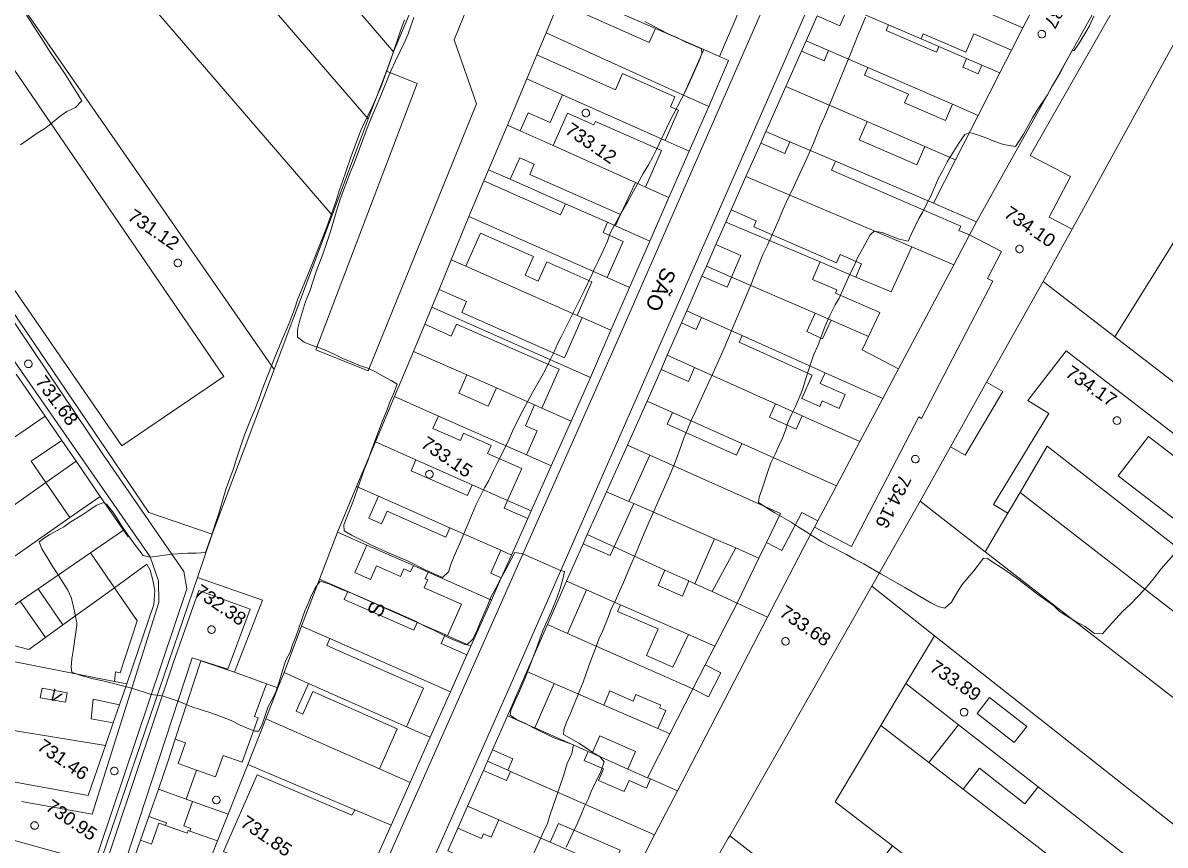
# Model space of a CAD drawing. Header units: metres. Extents: x 322294 to 7190115, y 7390841 to 10157759.
# Drawn here: x 322652.3 to 322803, y 7393138.9 to 7393247.5 of the extents above; entities that cross this region are included whole.
import ezdxf
from ezdxf.enums import TextEntityAlignment as Align

# ---------------------------------------------------------------- set-up
doc = ezdxf.new("R2010")
doc.units = ezdxf.units.M
doc.layers.get('0').update_dxf_attribs({"lineweight": 18})
for name, color, linetype, lineweight in [('100_SIST_VIARIO_MEIO_FIO', 1, 'Continuous', 18), ('160_P_SIMP_ASF_TOP', 7, 'Continuous', 18), ('206_MURO_E_MURO_ARRIMO', 7, 'Continuous', 18), ('214_PROJ_BEIRAL_EDIF', 10, 'Continuous', 18), ('604_CURVA_INTERM', 7, 'Continuous', 18), ('606_PTO_COTADO', 7, 'Continuous', 18), ('608_PTO_COTADO_INTERVIA', 1, 'Continuous', 18)]:
    doc.layers.add(name, color=color, linetype=linetype, lineweight=lineweight)
doc.styles.add('Style-Arial', font='arial.ttf', dxfattribs={"height": 1.75})

# ---------------------------------------------------------------- blocks, each defined once
blk = doc.blocks.new('SP09')
at = {"color": 0, "linetype": 'Continuous'}
blk.add_lwpolyline([(-0.03, -0.51), (-0.14, -0.49), (-0.24, -0.46), (-0.31, -0.42), (-0.35, -0.39), (-0.42, -0.31), (-0.47, -0.24), (-0.51, -0.15), (-0.52, -0.09), (-0.52, 0.03), (-0.51, 0.11), (-0.48, 0.2), (-0.44, 0.27), (-0.4, 0.33), (-0.32, 0.39), (-0.23, 0.44), (-0.15, 0.48), (-0.1, 0.48), (-0.03, 0.48), (0.08, 0.48), (0.19, 0.44), (0.27, 0.4), (0.35, 0.32), (0.41, 0.23), (0.46, 0.11), (0.48, 0.03), (0.48, -0.03), (0.47, -0.08), (0.44, -0.21), (0.38, -0.3), (0.31, -0.38), (0.23, -0.44), (0.1, -0.49), (0.02, -0.51)], close=True, dxfattribs=at)
blk = doc.blocks.new('SP10')
at = {"color": 0, "linetype": 'Continuous'}
blk.add_lwpolyline([(-0.03, -0.51), (-0.14, -0.49), (-0.24, -0.46), (-0.31, -0.42), (-0.35, -0.39), (-0.42, -0.31), (-0.47, -0.24), (-0.51, -0.15), (-0.52, -0.09), (-0.52, 0.03), (-0.51, 0.11), (-0.48, 0.2), (-0.44, 0.27), (-0.4, 0.33), (-0.32, 0.39), (-0.23, 0.44), (-0.15, 0.48), (-0.1, 0.48), (-0.03, 0.48), (0.08, 0.48), (0.19, 0.44), (0.27, 0.4), (0.35, 0.32), (0.41, 0.23), (0.46, 0.11), (0.48, 0.03), (0.48, -0.03), (0.47, -0.08), (0.44, -0.21), (0.38, -0.3), (0.31, -0.38), (0.23, -0.44), (0.1, -0.49), (0.02, -0.51)], close=True, dxfattribs=at)

msp = doc.modelspace()

# ---------------------------------------------------------------- linework, layer by layer
at = {"layer": '100_SIST_VIARIO_MEIO_FIO', "flags": 128}
for points in [[(322779.64, 7393321.72), (322767.94, 7393280.325), (322761.635, 7393262.75), (322716.382, 7393159.596), (322682.014, 7393081.958), (322677.179, 7393084.112), (322688.93, 7393110.683), (322689.302, 7393111.783), (322688.406, 7393112.692), (322659.429, 7393125.146), (322672.138, 7393163.101), (322675.473, 7393172.573), (322682.256, 7393170.1), (322679.31, 7393162.184), (322674.611, 7393163.661), (322663.19, 7393128.757), (322688.073, 7393117.743), (322690.31, 7393117.061), (322691.648, 7393117.398), (322731.104, 7393206.471), (322758.085, 7393268.128), (322762.418, 7393280.441), (322773.722, 7393320.229), (322774.963, 7393324.845)], [(322647.49, 7393094.246), (322654.068, 7393113.765), (322673.904, 7393172.776), (322673.491, 7393175.09), (322662.918, 7393190.434), (322625.202, 7393246.518)], [(322642.848, 7393214.704), (322669.048, 7393176.992), (322670.18, 7393173.827), (322670.19, 7393170.985), (322661.401, 7393143.029), (322652.086, 7393144.713)], [(322650.877, 7393139.619), (322657.178, 7393137.89), (322658.398, 7393136.514), (322658.543, 7393135.256), (322653.621, 7393120.849), (322647.216, 7393103.462)]]:
    msp.add_lwpolyline(points, dxfattribs=at)
at = {"layer": '206_MURO_E_MURO_ARRIMO'}
for p, q in [((322746.74, 7393249.026), (322744.178, 7393243.071)), ((322755.013, 7393243.773), (322755.612, 7393245.124)), ((322668.872, 7393182.854), (322628.525, 7393242.454)), ((322745.379, 7393242.543), (322742.764, 7393236.464)), ((322744.178, 7393243.071), (322745.379, 7393242.543)), ((322742.764, 7393236.464), (322740.188, 7393230.566)), ((322749.627, 7393231.636), (322750.307, 7393233.169)), ((322740.188, 7393230.566), (322737.513, 7393224.44)), ((322745.022, 7393221.198), (322745.732, 7393222.807)), ((322735.008, 7393218.706), (322732.329, 7393212.572)), ((322742.453, 7393215.375), (322743.711, 7393218.227)), ((322741.87, 7393214.054), (322742.453, 7393215.375)), ((322732.329, 7393212.572), (322729.86, 7393206.919)), ((322739.17, 7393207.896), (322739.873, 7393209.5)), ((322729.86, 7393206.919), (322727.143, 7393200.698)), ((322736.467, 7393201.732), (322737.292, 7393203.614)), ((322655.195, 7393195.568), (322651.361, 7393201.132)), ((322727.143, 7393200.698), (322724.625, 7393194.933)), ((322724.625, 7393194.933), (322721.988, 7393189.018)), ((322659.286, 7393189.63), (322657.392, 7393192.379)), ((322729.265, 7393185.592), (322732.038, 7393191.768)), ((322662.481, 7393184.993), (322659.286, 7393189.63)), ((322721.988, 7393189.018), (322719.343, 7393183.084)), ((322726.735, 7393179.954), (322729.265, 7393185.592)), ((322719.343, 7393183.084), (322718.883, 7393182.053)), ((322677.24, 7393180.014), (322668.872, 7393182.854)), ((322666.174, 7393179.632), (322665.556, 7393180.53)), ((322726.185, 7393178.729), (322726.735, 7393179.954)), ((322716.741, 7393177.248), (322715.396, 7393174.23)), ((322669.076, 7393175.248), (322668.609, 7393176.023)), ((322669.415, 7393173.908), (322669.076, 7393175.248)), ((322669.682, 7393172.566), (322669.415, 7393173.908)), ((322669.546, 7393170.691), (322669.682, 7393172.566)), ((322721.489, 7393168.051), (322724.009, 7393173.781)), ((322714.087, 7393171.294), (322711.382, 7393165.227)), ((322666.013, 7393160.36), (322669.546, 7393170.691)), ((322711.382, 7393165.227), (322710.861, 7393164.058)), ((322716.19, 7393156.001), (322718.762, 7393161.849)), ((322665.966, 7393160.225), (322666.013, 7393160.36)), ((322708.685, 7393159.177), (322706.018, 7393153.195)), ((322664.198, 7393155.086), (322665.023, 7393157.482)), ((322706.018, 7393153.195), (322703.354, 7393147.22)), ((322713.559, 7393150.017), (322714.215, 7393151.51)), ((322713.028, 7393148.812), (322713.559, 7393150.017)), ((322709.667, 7393141.168), (322710.946, 7393144.077)), ((322667.791, 7393139.599), (322668.887, 7393142.735))]:
    msp.add_line(p, q, dxfattribs=at)
at = {"layer": '206_MURO_E_MURO_ARRIMO', "flags": 128}
for points in [[(322778.096, 7393221.245), (322810.737, 7393279.71)], [(322711.564, 7393268.317), (322701.178, 7393243.673)], [(322735.729, 7393246.783), (322725.98, 7393251.066)], [(322773.124, 7393244.386), (322770.782, 7393245.396)], [(322744.178, 7393243.071), (322742.107, 7393243.981)], [(322781.193, 7393240.906), (322782.715, 7393243.887)], [(322778.817, 7393241.931), (322776.785, 7393242.807)], [(322739.45, 7393237.97), (322742.764, 7393236.464)], [(322740.188, 7393230.566), (322737.023, 7393231.975)], [(322723.857, 7393223.636), (322716.585, 7393226.851)], [(322778.096, 7393221.245), (322772.401, 7393223.689)], [(322730.472, 7393220.711), (322729.421, 7393221.176)], [(322777.172, 7393219.504), (322778.096, 7393221.245)], [(322745.773, 7393213.939), (322742.453, 7393215.375)], [(322762.168, 7393213.942), (322757.448, 7393215.94)], [(322729.353, 7393213.888), (322732.329, 7393212.572)], [(322727.143, 7393200.698), (322706.207, 7393209.955)], [(322726.074, 7393208.593), (322729.86, 7393206.919)], [(322779.429, 7393200.047), (322774.677, 7393191.547)], [(322720.747, 7393196.647), (322724.625, 7393194.933)], [(322655.306, 7393186.824), (322659.286, 7393189.63)], [(322721.988, 7393189.018), (322718.733, 7393190.458)], [(322719.343, 7393183.084), (322716.23, 7393184.46)], [(322729.265, 7393185.592), (322732.204, 7393184.316)], [(322783.833, 7393185.501), (322782.221, 7393182.755)], [(322726.735, 7393179.954), (322730.267, 7393178.339)], [(322750.535, 7393169.028), (322755.788, 7393179.192), (322756.697, 7393180.904)], [(322664.344, 7393172.934), (322668.609, 7393176.023)], [(322675.327, 7393174.264), (322658.294, 7393124.347)], [(322708.284, 7393166.597), (322711.382, 7393165.227)], [(322702.894, 7393154.577), (322706.018, 7393153.195)], [(322775.704, 7393154.839), (322786.212, 7393146.626)], [(322713.559, 7393150.017), (322716.246, 7393148.833)], [(322727.392, 7393151.062), (322732.09, 7393148.991)], [(322679.345, 7393143.035), (322681.931, 7393149.583)], [(322674.641, 7393144.716), (322679.345, 7393143.035)], [(322677.948, 7393139.498), (322679.345, 7393143.035)]]:
    msp.add_lwpolyline(points, dxfattribs=at)
at = {"layer": '214_PROJ_BEIRAL_EDIF', "flags": 128}
for points in [[(322697.163, 7393248.33), (322673.094, 7393276.242), (322667.479, 7393282.753), (322661.364, 7393277.083), (322664.063, 7393273.957), (322697.847, 7393234.817), (322700.23, 7393241.151), (322701.178, 7393243.673)], [(322790.72, 7393220.282), (322808.637, 7393252.985), (322809.886, 7393255.266), (322806.137, 7393257.387), (322813.923, 7393270.924), (322815.871, 7393274.309), (322812.266, 7393276.179), (322809.617, 7393271.654), (322809.076, 7393271.954), (322785.175, 7393229.994), (322790.474, 7393227.245), (322787.68, 7393221.86)], [(322693.066, 7393222.101), (322697.847, 7393234.817), (322664.063, 7393273.957), (322655.243, 7393266.041)], [(322655.243, 7393266.041), (322693.066, 7393222.101), (322685.408, 7393201.736), (322644.125, 7393261.291), (322652.765, 7393268.919)], [(322767.54, 7393254.072), (322768.327, 7393255.886), (322767.484, 7393256.252), (322769.071, 7393259.908), (322771.296, 7393258.939), (322770.789, 7393257.772), (322775.776, 7393255.608), (322776.28, 7393256.77), (322780.05, 7393255.129), (322779.522, 7393253.914), (322782.278, 7393252.718), (322782.804, 7393253.929), (322785.368, 7393252.813), (322786.927, 7393252.135), (322784.222, 7393246.838)], [(322784.222, 7393246.838), (322767.54, 7393254.072), (322764.537, 7393255.374), (322764.01, 7393254.16), (322761.344, 7393255.318), (322761.87, 7393256.53), (322760.867, 7393256.965), (322758.15, 7393250.843), (322761.126, 7393249.56), (322766.503, 7393247.241), (322770.782, 7393245.396), (322771.073, 7393246.067), (322776.678, 7393243.635), (322777.727, 7393246.052), (322782.715, 7393243.887)], [(322643.939, 7393254.868), (322635.497, 7393249.136), (322636.16, 7393248.133), (322629.576, 7393243.561), (322665.341, 7393191.676), (322678.8, 7393200.81), (322649.233, 7393244.053), (322650.639, 7393244.964)], [(322790.72, 7393220.282), (322808.637, 7393252.985), (322821.057, 7393245.566), (322817.659, 7393240.192), (322812.297, 7393231.613), (322809.158, 7393226.59), (322796.333, 7393206.07), (322786.871, 7393213.359), (322789.68, 7393218.384)], [(322725.98, 7393251.066), (322725.162, 7393249.218), (322734.902, 7393244.911), (322735.729, 7393246.783), (322742.107, 7393243.981), (322739.45, 7393237.97), (322721.315, 7393246.213), (322723.07, 7393250.544), (322723.689, 7393252.073)], [(322778.817, 7393241.931), (322778.323, 7393240.793), (322776.293, 7393241.674), (322776.785, 7393242.807), (322773.124, 7393244.386), (322772.796, 7393243.632), (322766.182, 7393246.503), (322766.503, 7393247.241), (322761.126, 7393249.56), (322760.075, 7393247.139), (322757.083, 7393248.438), (322755.612, 7393245.124), (322758.573, 7393243.843), (322763.763, 7393241.598), (322774.93, 7393236.767), (322778.329, 7393235.297), (322781.193, 7393240.906)], [(322718.755, 7393240.11), (322720.084, 7393243.28), (322730.468, 7393238.689), (322731.403, 7393240.804), (322738.296, 7393237.756), (322737.714, 7393236.44), (322738.788, 7393235.966), (322737.023, 7393231.975), (322723.473, 7393238.009)], [(322771.265, 7393231.182), (322763.662, 7393234.468), (322752.94, 7393239.103), (322755.013, 7393243.773), (322757.983, 7393242.484), (322758.573, 7393243.843), (322763.763, 7393241.598), (322763.329, 7393240.6), (322769.11, 7393238.091), (322768.614, 7393236.948), (322773.995, 7393234.612), (322774.93, 7393236.767), (322778.329, 7393235.297), (322775.33, 7393229.425)], [(322717.874, 7393233.268), (322718.928, 7393235.651), (322721.857, 7393234.356), (322723.473, 7393238.009), (322718.755, 7393240.11), (322716.198, 7393234.021)], [(322771.265, 7393231.182), (322770.222, 7393228.781), (322762.625, 7393232.078), (322763.662, 7393234.468), (322752.94, 7393239.103), (322750.307, 7393233.169), (322753.471, 7393231.812), (322759.471, 7393229.237), (322772.401, 7393223.689), (322775.33, 7393229.425)], [(322734.415, 7393225.833), (322733.111, 7393226.419), (322722.229, 7393231.31), (322724.12, 7393235.589), (322727.616, 7393234.043), (322727.821, 7393234.505), (322736.544, 7393230.648)], [(322716.585, 7393226.851), (322717.833, 7393229.675), (322719.743, 7393228.831), (322719.155, 7393227.502), (322731.133, 7393222.206), (322733.111, 7393226.419), (322722.229, 7393231.31), (322717.874, 7393233.268), (322716.198, 7393234.021), (322713.72, 7393228.118)], [(322777.172, 7393219.504), (322775.089, 7393215.577), (322769.562, 7393217.922), (322747.674, 7393227.209), (322749.627, 7393231.636), (322752.797, 7393230.26), (322753.471, 7393231.812), (322759.471, 7393229.237), (322758.969, 7393228.08), (322776.026, 7393220.677), (322775.779, 7393220.109)], [(322762.168, 7393213.942), (322762.933, 7393215.706), (322760.083, 7393216.943), (322759.603, 7393215.839), (322748.692, 7393220.575), (322749.038, 7393221.373), (322745.732, 7393222.807), (322747.674, 7393227.209), (322769.562, 7393217.922), (322766.814, 7393211.976)], [(322713.096, 7393226.631), (322711.13, 7393221.945), (322729.353, 7393213.888), (322731.46, 7393218.653), (322728.822, 7393219.82), (322729.421, 7393221.176), (322723.857, 7393223.636), (322723.204, 7393222.161)], [(322734.415, 7393225.833), (322737.513, 7393224.44), (322735.008, 7393218.706), (322730.472, 7393220.711), (322731.133, 7393222.206), (322733.111, 7393226.419)], [(322818.455, 7393189.025), (322823.707, 7393184.978), (322840.514, 7393172.029), (322855.168, 7393191.06), (322843.468, 7393200.095), (322836.097, 7393205.787), (322832.83, 7393208.31), (322831.088, 7393209.655), (322828.775, 7393211.442), (322826.086, 7393213.518), (322821.199, 7393217.292), (322819.034, 7393218.964), (322816.098, 7393221.231), (322809.158, 7393226.59), (322796.333, 7393206.07)], [(322757.448, 7393215.94), (322745.022, 7393221.198), (322743.711, 7393218.227), (322747.012, 7393216.794), (322745.773, 7393213.939), (322756.792, 7393209.172), (322758.897, 7393208.262), (322763.848, 7393206.12), (322765.356, 7393209.28), (322759.471, 7393211.814), (322759.66, 7393212.25), (322756.451, 7393213.643)], [(322725.405, 7393208.889), (322710.71, 7393215.386), (322712.645, 7393219.763), (322719.653, 7393216.665), (322718.556, 7393214.183), (322720.269, 7393213.425), (322721.383, 7393215.944), (322727.357, 7393213.303)], [(322777.172, 7393219.504), (322781.406, 7393217.308), (322779.566, 7393213.762), (322780.25, 7393213.407), (322770.85, 7393195.293), (322770.474, 7393195.488), (322761.589, 7393178.366), (322756.697, 7393180.904), (322757.154, 7393181.767), (322759.6, 7393186.377), (322762.699, 7393192.219), (322765.717, 7393197.909), (322767.787, 7393201.812), (322775.089, 7393215.577)], [(322710.71, 7393215.386), (322725.405, 7393208.889), (322726.074, 7393208.593), (322723.716, 7393203.26), (322710.171, 7393209.249), (322710.816, 7393210.709), (322707.177, 7393212.318), (322708.786, 7393216.237)], [(322765.717, 7393197.909), (322767.787, 7393201.812), (322762.993, 7393204.355), (322763.848, 7393206.12), (322758.897, 7393208.262), (322757.793, 7393205.801), (322755.701, 7393206.739), (322756.792, 7393209.172), (322745.773, 7393213.939), (322745.196, 7393212.611), (322741.87, 7393214.054), (322739.873, 7393209.5), (322741.821, 7393208.627), (322747.177, 7393206.225), (322758.109, 7393201.321)], [(322782.221, 7393182.755), (322780.342, 7393183.929), (322787.623, 7393195.922), (322784.857, 7393197.637), (322789.902, 7393204.186), (322815.149, 7393184.735), (322818.455, 7393189.025), (322796.333, 7393206.07), (322786.871, 7393213.359), (322779.429, 7393200.047), (322781.577, 7393198.846), (322776.618, 7393190.435), (322774.677, 7393191.547), (322770.655, 7393184.35), (322779.242, 7393177.679)], [(322758.109, 7393201.321), (322765.717, 7393197.909), (322762.699, 7393192.219), (322755.078, 7393195.637), (322751.554, 7393197.218), (322740.903, 7393201.995), (322737.292, 7393203.614), (322739.17, 7393207.896), (322741.104, 7393207.028), (322741.821, 7393208.627), (322747.177, 7393206.225), (322746.775, 7393205.329), (322756.413, 7393201.006), (322755.031, 7393197.925), (322757.405, 7393196.86), (322757.733, 7393197.593), (322759.956, 7393196.595), (322760.779, 7393198.431), (322757.477, 7393199.912)], [(322705.284, 7393207.707), (322703.817, 7393204.133), (322710.864, 7393201.017), (322714.739, 7393199.304), (322719.794, 7393197.069), (322720.747, 7393196.647), (322723.013, 7393201.772), (322709.504, 7393207.745), (322708.8, 7393206.153)], [(322707.105, 7393195.599), (322718.733, 7393190.458), (322720.133, 7393193.625), (322718.576, 7393194.314), (322719.794, 7393197.069), (322714.739, 7393199.304), (322713.674, 7393196.894), (322709.798, 7393198.608), (322710.864, 7393201.017), (322703.817, 7393204.133), (322701.301, 7393198.165)], [(322755.078, 7393195.637), (322754.309, 7393193.883), (322750.772, 7393195.433), (322751.554, 7393197.218), (322740.903, 7393201.995), (322740.091, 7393200.143), (322736.467, 7393201.732), (322734.643, 7393197.571), (322737.976, 7393196.076), (322747.128, 7393191.971), (322759.6, 7393186.377), (322762.699, 7393192.219)], [(322707.105, 7393195.599), (322706.376, 7393193.949), (322709.99, 7393192.351), (322710.427, 7393193.339), (322714.072, 7393191.728), (322713.594, 7393190.646), (322718.087, 7393188.66), (322716.23, 7393184.46), (322711.566, 7393186.523), (322704.138, 7393189.807), (322698.778, 7393192.177), (322701.301, 7393198.165)], [(322737.976, 7393196.076), (322734.643, 7393197.571), (322732.038, 7393191.768), (322735.002, 7393190.438), (322752.236, 7393182.709), (322750.398, 7393178.918), (322752.405, 7393177.853), (322755.068, 7393182.874), (322757.154, 7393181.767), (322759.6, 7393186.377), (322747.128, 7393191.971), (322746.431, 7393190.42), (322737.282, 7393194.531)], [(322645.284, 7393179.759), (322646.399, 7393180.545), (322655.306, 7393186.824), (322653.382, 7393189.623), (322657.392, 7393192.379), (322655.195, 7393195.568), (322651.031, 7393192.706), (322650.305, 7393192.207), (322650.69, 7393191.713), (322641.405, 7393185.384), (322642.581, 7393183.63), (322640.693, 7393182.364), (322642.483, 7393179.695), (322644.444, 7393181.01)], [(322704.138, 7393189.807), (322698.778, 7393192.177), (322696.296, 7393186.288), (322699.181, 7393185.013), (322708.617, 7393180.841), (322715.334, 7393177.871), (322716.741, 7393177.248), (322718.883, 7393182.053), (322715.774, 7393183.428), (322716.23, 7393184.46), (322711.566, 7393186.523), (322710.936, 7393185.098), (322703.508, 7393188.382)], [(322823.707, 7393184.978), (322818.455, 7393189.025), (322815.149, 7393184.735), (322813.749, 7393182.918), (322800.798, 7393192.897), (322796.796, 7393187.704), (322826.406, 7393164.891), (322833.601, 7393174.228), (322822.195, 7393183.016)], [(322810.328, 7393153.529), (322812.63, 7393156.497), (322808.984, 7393159.324), (322812.216, 7393163.493), (322783.833, 7393185.501), (322787.418, 7393191.609), (322829.982, 7393158.446), (322820.214, 7393145.849)], [(322749.395, 7393176.848), (322750.398, 7393178.918), (322752.236, 7393182.709), (322735.002, 7393190.438), (322732.204, 7393184.316), (322732.867, 7393184.027), (322743.52, 7393179.4), (322746.326, 7393178.181)], [(322658.484, 7393182.201), (322646.469, 7393173.808), (322644.545, 7393176.641), (322646.539, 7393178.013), (322646.406, 7393178.206), (322647.493, 7393178.955), (322646.399, 7393180.545), (322655.306, 7393186.824)], [(322699.181, 7393185.013), (322697.907, 7393182.131), (322699.6, 7393181.382), (322700.335, 7393183.044), (322708.078, 7393179.621), (322708.617, 7393180.841), (322715.334, 7393177.871), (322713.998, 7393174.848), (322715.396, 7393174.23), (322714.087, 7393171.294), (322705.739, 7393174.985), (322703.793, 7393175.845), (322697.661, 7393178.556), (322693.766, 7393180.278), (322696.296, 7393186.288)], [(322651.927, 7393171.151), (322654.278, 7393172.769), (322661.186, 7393177.523), (322665.556, 7393180.53), (322662.481, 7393184.993), (322658.484, 7393182.201), (322646.469, 7393173.808), (322649.436, 7393169.436)], [(322732.867, 7393184.027), (322730.267, 7393178.339), (322736.985, 7393175.266), (322740.15, 7393173.818), (322740.938, 7393173.458), (322743.52, 7393179.4)], [(322810.328, 7393153.529), (322779.242, 7393177.679), (322770.655, 7393184.35), (322764.279, 7393173.145), (322772.57, 7393166.597), (322812.099, 7393135.384), (322820.214, 7393145.849)], [(322697.661, 7393178.556), (322696.053, 7393174.919), (322698.114, 7393174.008), (322698.923, 7393175.837), (322702.111, 7393174.428), (322702.55, 7393175.422), (322703.433, 7393175.031), (322703.793, 7393175.845), (322705.739, 7393174.985), (322705.356, 7393174.118), (322705.692, 7393173.969), (322705.234, 7393172.935), (322710.129, 7393170.77), (322708.284, 7393166.597), (322707.973, 7393166.735), (322704.303, 7393168.357), (322695.131, 7393172.412), (322691.406, 7393174.06), (322693.766, 7393180.278)], [(322726.628, 7393172.635), (322731.107, 7393170.674), (322740.103, 7393166.737), (322743.564, 7393165.222), (322746.507, 7393170.892), (322743.235, 7393172.407), (322740.938, 7393173.458), (322740.15, 7393173.818), (322739.287, 7393171.831), (322736.096, 7393173.218), (322736.985, 7393175.266), (322730.267, 7393178.339), (322729.762, 7393177.175), (322726.185, 7393178.729), (322724.009, 7393173.781)], [(322664.344, 7393172.934), (322661.186, 7393177.523), (322654.278, 7393172.769), (322657.552, 7393168.013)], [(322746.507, 7393170.892), (322749.395, 7393176.848), (322746.326, 7393178.181), (322743.235, 7393172.407)], [(322692.773, 7393166.212), (322689.052, 7393167.857), (322691.406, 7393174.06), (322695.131, 7393172.412), (322694.667, 7393171.362), (322703.839, 7393167.307), (322704.303, 7393168.357), (322707.973, 7393166.735), (322707.455, 7393165.564), (322710.861, 7393164.058), (322708.685, 7393159.177)], [(322655.24, 7393166.338), (322657.552, 7393168.013), (322664.344, 7393172.934), (322667.37, 7393168.538), (322665.113, 7393161.7), (322664.51, 7393161.804), (322664.352, 7393160.544), (322650.335, 7393163.317), (322650.735, 7393164.838), (322650.87, 7393165.352), (322653.06, 7393164.758)], [(322743.564, 7393165.222), (322742.309, 7393162.763), (322740.677, 7393159.568), (322724.13, 7393166.884), (322726.628, 7393172.635), (322731.107, 7393170.674), (322730.731, 7393169.809), (322736.097, 7393167.479), (322734.57, 7393163.964), (322738.039, 7393162.439), (322740.103, 7393166.737)], [(322766.991, 7393138.848), (322759.45, 7393144.638), (322765.469, 7393154.746), (322768.758, 7393160.268), (322772.57, 7393166.597), (322764.279, 7393173.145), (322745.526, 7393140.187), (322760.755, 7393128.323), (322761.477, 7393127.769), (322762.229, 7393132.646)], [(322649.436, 7393169.436), (322651.927, 7393171.151), (322655.24, 7393166.338), (322653.06, 7393164.758), (322650.87, 7393165.352), (322650.97, 7393166.208), (322651.067, 7393167.034)], [(322742.309, 7393162.763), (322744.376, 7393161.691), (322742.723, 7393158.506), (322740.677, 7393159.568), (322737.65, 7393153.638), (322734.692, 7393147.844), (322735.07, 7393147.677), (322738.639, 7393146.104), (322750.535, 7393169.028), (322746.507, 7393170.892), (322743.564, 7393165.222)], [(322736.06, 7393154.33), (322737.088, 7393156.696), (322736.264, 7393157.054), (322736.424, 7393157.422), (322733.158, 7393158.842), (322732.778, 7393157.966), (322729.72, 7393159.295), (322728.912, 7393157.437), (322722.357, 7393160.286), (322718.762, 7393161.849), (322721.489, 7393168.051), (322724.13, 7393166.884), (322740.677, 7393159.568), (322737.65, 7393153.638)], [(322692.773, 7393166.212), (322689.052, 7393167.857), (322686.724, 7393161.726), (322689.961, 7393160.295), (322702.894, 7393154.577), (322705.141, 7393159.658), (322692.371, 7393165.304)], [(322649.691, 7393154.292), (322650.483, 7393158.146), (322649.363, 7393158.377), (322649.813, 7393160.66), (322650.335, 7393163.317), (322664.352, 7393160.544), (322665.966, 7393160.225), (322665.023, 7393157.482), (322661.564, 7393158.195), (322661.257, 7393155.616), (322664.198, 7393155.086), (322663.168, 7393152.094)], [(322675.191, 7393148.833), (322677.693, 7393147.939), (322678.714, 7393150.795), (322681.214, 7393149.901), (322683.309, 7393155.761), (322682.851, 7393155.925), (322684.399, 7393160.256), (322680.186, 7393161.762), (322675.75, 7393163.26), (322672.378, 7393152.93), (322673.717, 7393152.451), (322672.737, 7393149.71)], [(322699.327, 7393149), (322684.321, 7393155.636), (322685.929, 7393159.709), (322686.724, 7393161.726), (322689.961, 7393160.295), (322688.34, 7393156.627), (322689.193, 7393156.25), (322690.509, 7393159.227), (322701.667, 7393154.293)], [(322658.091, 7393159.06), (322654.805, 7393159.673), (322654.543, 7393158.378), (322657.891, 7393157.801)], [(322732.09, 7393148.991), (322734.692, 7393147.844), (322737.65, 7393153.638), (322736.06, 7393154.33), (322728.912, 7393157.437), (322722.357, 7393160.286), (322719.802, 7393154.409), (322726.849, 7393151.302), (322727.392, 7393151.062), (322728.394, 7393153.367), (322733.102, 7393151.32)], [(322765.469, 7393154.746), (322768.758, 7393160.268), (322775.704, 7393154.839), (322771.799, 7393149.843)], [(322779.808, 7393158.428), (322778.164, 7393156.324), (322783.084, 7393152.478), (322784.729, 7393154.582)], [(322735.627, 7393140.288), (322738.639, 7393146.104), (322735.07, 7393147.677), (322734.545, 7393146.469), (322732.258, 7393147.463), (322731.625, 7393146.008), (322728.216, 7393147.489), (322728.879, 7393149.015), (322726.336, 7393150.12), (322726.849, 7393151.302), (322719.802, 7393154.409), (322716.19, 7393156.001), (322714.215, 7393151.51), (322716.902, 7393150.342), (322716.246, 7393148.833), (322716.62, 7393148.668)], [(322699.327, 7393149), (322684.321, 7393155.636), (322681.931, 7393149.583), (322696.067, 7393143.607), (322700.844, 7393141.588), (322703.354, 7393147.22)], [(322765.469, 7393154.746), (322759.45, 7393144.638), (322766.991, 7393138.848), (322778.9, 7393129.705), (322779.501, 7393130.487), (322787.85, 7393124.077), (322787.25, 7393123.294), (322790.993, 7393120.42), (322793.076, 7393118.821), (322795.869, 7393122.459), (322796.623, 7393121.881), (322798.931, 7393124.886), (322802.061, 7393122.483), (322803.97, 7393124.929), (322776.312, 7393146.348), (322771.799, 7393149.843)], [(322649.691, 7393154.292), (322648.352, 7393147.782), (322652.238, 7393147.062), (322660.898, 7393145.499), (322663.168, 7393152.094)], [(322672.378, 7393152.93), (322671.361, 7393149.814), (322670.141, 7393146.324), (322673.823, 7393145.008), (322675.191, 7393148.833), (322672.737, 7393149.71), (322673.717, 7393152.451)], [(322716.62, 7393148.668), (322735.627, 7393140.288), (322733.795, 7393136.752), (322732.672, 7393134.582), (322730.001, 7393135.749), (322731.09, 7393138.255), (322722.93, 7393141.802), (322721.848, 7393139.313), (322715.053, 7393142.283), (322710.946, 7393144.077), (322713.028, 7393148.812), (322716.101, 7393147.476)], [(322786.212, 7393146.626), (322784.479, 7393144.409), (322778.468, 7393149.107), (322776.312, 7393146.348), (322803.97, 7393124.929), (322807.758, 7393129.785)], [(322696.067, 7393143.607), (322700.844, 7393141.588), (322698.001, 7393135.211), (322693.921, 7393137.013), (322691.945, 7393132.405), (322678.725, 7393138.121), (322683.163, 7393148.204), (322695.69, 7393142.899)], [(322671.083, 7393141.543), (322673.965, 7393140.513), (322674.094, 7393140.875), (322674.309, 7393140.798), (322674.433, 7393141.143), (322673.485, 7393141.482), (322674.641, 7393144.716), (322673.823, 7393145.008), (322670.141, 7393146.324), (322668.887, 7393142.735), (322671.212, 7393141.904)], [(322724.283, 7393131.159), (322725.715, 7393130.605), (322726.285, 7393131.703), (322728.684, 7393136.325), (322721.848, 7393139.313), (322715.053, 7393142.283), (322714.053, 7393139.981), (322713.055, 7393140.415), (322712.792, 7393139.809), (322709.667, 7393141.168), (322708.354, 7393138.182), (322711.752, 7393136.684), (322719.487, 7393133.274), (322720.513, 7393135.635), (322725.32, 7393133.546)], [(322671.083, 7393141.543), (322670.214, 7393141.854), (322669.225, 7393139.086), (322667.791, 7393139.599), (322664.275, 7393129.538), (322672.85, 7393126.589), (322674.849, 7393131.652), (322677.3, 7393137.857), (322677.948, 7393139.498), (322674.309, 7393140.798), (322674.094, 7393140.875), (322673.965, 7393140.513)], [(322739.668, 7393096.625), (322750.76, 7393111.385), (322777.45, 7393090.33), (322789.734, 7393106.173), (322787.335, 7393108.015), (322783.529, 7393110.937), (322783.061, 7393111.297), (322784.492, 7393113.16), (322776.337, 7393119.421), (322773.417, 7393115.618), (322759.314, 7393126.446), (322760.755, 7393128.323), (322745.526, 7393140.187), (322745.344, 7393139.867), (322727.213, 7393107.903), (322728.025, 7393104.541)]]:
    msp.add_lwpolyline(points, close=True, dxfattribs=at)
msp.add_lwpolyline([(322723.07, 7393250.544), (322721.315, 7393246.213), (322720.084, 7393243.28), (322718.755, 7393240.11), (322716.198, 7393234.021), (322713.72, 7393228.118), (322713.096, 7393226.631), (322711.13, 7393221.945), (322708.786, 7393216.237), (322707.177, 7393212.318), (322706.207, 7393209.955), (322705.284, 7393207.707), (322703.817, 7393204.133), (322701.301, 7393198.165), (322698.778, 7393192.177), (322696.296, 7393186.288), (322693.766, 7393180.278), (322691.406, 7393174.06), (322689.052, 7393167.857), (322686.724, 7393161.726), (322685.929, 7393159.709), (322684.399, 7393160.256), (322680.186, 7393161.762), (322683.895, 7393171.278), (322675.327, 7393174.264), (322677.24, 7393180.014), (322685.408, 7393201.736), (322693.066, 7393222.101), (322697.847, 7393234.817), (322700.23, 7393241.151), (322704.287, 7393239.508), (322690.936, 7393204.345), (322697.835, 7393201.55), (322712.123, 7393236.813), (322709.178, 7393245.264), (322712.975, 7393254.635)], dxfattribs=at)
at = {"layer": '604_CURVA_INTERM'}
for points, elevation in [([(322652.765, 7393248.536), (322655.067, 7393244.932), (322655.788, 7393243.775), (322657.853, 7393240.746), (322660.026, 7393237.229), (322659.205, 7393236.332), (322658.061, 7393235.822), (322657.045, 7393235.097), (322656.144, 7393234.322), (322655.154, 7393233.579), (322654.277, 7393233.017), (322651.965, 7393231.416)], 731), ([(322702.614, 7393247.93), (322702.101, 7393246.479), (322701.757, 7393245.42), (322701.329, 7393244.251), (322700.743, 7393242.39), (322699.502, 7393239.025), (322698.938, 7393237.681), (322698.459, 7393236.618), (322697.331, 7393234.348), (322696.821, 7393233.19), (322695.552, 7393229.783), (322694.886, 7393227.844), (322694.467, 7393226.703), (322694.056, 7393225.474), (322693.572, 7393223.899), (322692.38, 7393220.56), (322691.839, 7393219.234), (322690.048, 7393214.662), (322689.102, 7393212.45), (322688.539, 7393211.056), (322688.128, 7393209.706), (322687.408, 7393207.842), (322686.385, 7393205.471), (322685.459, 7393203.226), (322683.8, 7393198.949), (322683.456, 7393197.931), (322682.775, 7393196.259), (322682.372, 7393195.314), (322681.858, 7393194.016), (322681.438, 7393192.857), (322680.456, 7393189.963), (322680.003, 7393188.555), (322679.105, 7393186.028), (322678.771, 7393185.007), (322678.125, 7393182.708), (322677.611, 7393181.194), (322677.214, 7393179.918), (322676.369, 7393177.577), (322675.121, 7393177.486), (322674.051, 7393177.476), (322672.712, 7393177.415), (322671.935, 7393177.348), (322669.066, 7393176.941), (322668.129, 7393177.197), (322667.248, 7393178.343), (322666.549, 7393179.279), (322665.89, 7393180.206), (322665.233, 7393181.168), (322664.722, 7393182.073), (322664.106, 7393183.008), (322663.358, 7393183.932), (322662.886, 7393184.177), (322661.948, 7393183.797), (322660.958, 7393183.102), (322660.054, 7393182.508), (322658.607, 7393181.606), (322657.668, 7393180.959), (322655.842, 7393179.946), (322654.991, 7393179.419), (322654.415, 7393178.987), (322654.766, 7393178.05), (322655.566, 7393176.799), (322656.215, 7393175.667), (322656.999, 7393174.487), (322657.581, 7393173.574), (322658.18, 7393172.587), (322658.647, 7393171.621), (322658.899, 7393170.635), (322659.185, 7393169.355), (322659.386, 7393168.288), (322659.396, 7393167.978), (322658.921, 7393164.579), (322658.725, 7393163.525), (322658.618, 7393162.424), (322658.706, 7393161.776), (322659.925, 7393161.317), (322661.558, 7393160.898), (322662.82, 7393160.623), (322666.628, 7393159.653), (322669.21, 7393158.813), (322670.648, 7393158.65), (322672.745, 7393157.956), (322674.577, 7393157.215), (322675.67, 7393156.861), (322676.69, 7393156.559), (322677.794, 7393156.149), (322679.771, 7393155.377), (322680.856, 7393154.841), (322681.846, 7393154.402), (322682.926, 7393153.986), (322683.411, 7393154.003), (322683.838, 7393154.916), (322684.243, 7393156.059), (322684.628, 7393157.236), (322685.13, 7393158.141), (322685.595, 7393159.066), (322686.13, 7393160.634), (322686.527, 7393161.998), (322686.956, 7393163.365), (322687.535, 7393164.434), (322687.892, 7393165.502), (322688.273, 7393166.454), (322688.698, 7393167.598), (322689.105, 7393168.851), (322689.466, 7393169.898), (322689.908, 7393170.859), (322690.354, 7393171.951), (322690.875, 7393172.95), (322691.507, 7393173.777), (322692.636, 7393173.458), (322694.23, 7393172.753), (322695.836, 7393172.101), (322697.093, 7393171.571), (322699.831, 7393170.352), (322700.824, 7393169.958), (322703.987, 7393168.546), (322705.412, 7393167.821), (322706.493, 7393167.307), (322707.516, 7393166.778), (322708.636, 7393166.237), (322709.644, 7393165.808), (322710.594, 7393165.426), (322710.848, 7393165.367), (322711.64, 7393166.136), (322712.149, 7393167.239), (322712.591, 7393168.33), (322713.521, 7393170.461), (322714.021, 7393171.674), (322714.685, 7393172.875), (322715.311, 7393174.141), (322715.91, 7393175.177), (322717.187, 7393177.57), (322718.222, 7393177.39), (322723.221, 7393175.186), (322723.736, 7393175.089), (322723.524, 7393174.041), (322723.15, 7393172.832), (322722.743, 7393171.698), (322722.019, 7393169.851), (322720.92, 7393167.379), (322720.474, 7393166.193), (322720.122, 7393165.172), (322718.946, 7393162.025), (322718.492, 7393160.904), (322717.654, 7393158.973), (322717.203, 7393158.046), (322716.653, 7393156.695), (322716.553, 7393156.107), (322717.4, 7393155.535), (322718.486, 7393155.051), (322719.646, 7393154.43), (322722.22, 7393153.132), (322724.926, 7393152.202), (322724.692, 7393151.029), (322724.105, 7393149.712), (322723.6, 7393148.083), (322721.804, 7393142.852), (322721.479, 7393141.783), (322720.905, 7393140.608), (322719.178, 7393136.681)], 732)]:
    msp.add_lwpolyline(points, dxfattribs=dict(at, elevation=elevation))
at = {"layer": '604_CURVA_INTERM', "flags": 128}
for points, elevation in [([(322703.858, 7393248.239), (322703.114, 7393246.078), (322702.727, 7393245.147), (322701.439, 7393242.509), (322700.881, 7393241.246), (322699.888, 7393238.891), (322699.429, 7393237.686), (322698.361, 7393235.245), (322697.709, 7393233.628), (322695.984, 7393228.984), (322695.506, 7393227.836), (322694.128, 7393224.243), (322693.725, 7393222.967), (322692.842, 7393219.972), (322692.327, 7393218.381), (322691.842, 7393216.958), (322690.963, 7393214.665), (322690.113, 7393212.098), (322689.578, 7393210.71), (322688.748, 7393208.085), (322688.502, 7393207.008), (322688.482, 7393206.024), (322689.367, 7393205.364), (322690.338, 7393204.97), (322691.307, 7393204.633), (322692.45, 7393204.15), (322693.417, 7393203.718), (322694.471, 7393203.185), (322695.652, 7393202.691), (322696.831, 7393202.242), (322697.79, 7393201.924), (322698.704, 7393201.475), (322699.724, 7393200.886), (322700.862, 7393200.301), (322701.652, 7393199.809), (322701.18, 7393198.55), (322700.653, 7393197.361), (322700.277, 7393196.337), (322699.728, 7393194.969), (322698.191, 7393190.872), (322697.778, 7393189.703), (322697.351, 7393188.634), (322695.811, 7393184.227), (322695.034, 7393182.234), (322694.597, 7393181.247), (322694.644, 7393180.455), (322695.609, 7393179.861), (322698.256, 7393178.541), (322700.518, 7393177.528), (322703.089, 7393176.444), (322705.358, 7393175.284), (322707.622, 7393174.278), (322708.43, 7393175.037), (322708.773, 7393176.137), (322709.291, 7393177.411), (322709.869, 7393178.7), (322711.585, 7393182.755), (322712.05, 7393183.822), (322712.594, 7393184.983), (322713.179, 7393186.111), (322713.739, 7393187.107), (322714.418, 7393188.475), (322714.836, 7393189.394), (322715.889, 7393191.456), (322716.374, 7393192.471), (322716.876, 7393193.608), (322717.916, 7393195.772), (322719.501, 7393198.687), (322720.75, 7393200.865), (322721.217, 7393201.758), (322721.759, 7393202.84), (322722.355, 7393204.093), (322722.82, 7393205.138), (322723.273, 7393206.062), (322723.772, 7393207.005), (322726.329, 7393212.112), (322727.323, 7393214.25), (322727.737, 7393215.177), (322728.258, 7393216.201), (322728.931, 7393217.613), (322729.403, 7393218.673), (322729.767, 7393219.754), (322731.192, 7393222.414), (322732.05, 7393223.848), (322734.132, 7393227.608), (322734.815, 7393228.771), (322735.37, 7393229.802), (322735.873, 7393230.808), (322737.528, 7393234.347), (322738.079, 7393235.348), (322739.174, 7393237.458), (322739.644, 7393238.4), (322740.14, 7393239.458), (322741.471, 7393242.421), (322741.836, 7393243.417), (322741.819, 7393244.089), (322740.696, 7393244.553), (322739.753, 7393244.976), (322738.634, 7393245.521), (322737.489, 7393246.026), (322736.323, 7393246.617), (322734.339, 7393247.704)], 733), ([(322763.437, 7393248.248), (322762.901, 7393247.007), (322762.48, 7393245.969), (322761.526, 7393243.5), (322758.078, 7393235.212), (322757.482, 7393233.854), (322756.725, 7393231.948), (322755.898, 7393230.011), (322754.01, 7393225.903), (322752.972, 7393223.772), (322752.525, 7393222.806), (322751.981, 7393221.426), (322750.523, 7393218.146), (322749.911, 7393216.911), (322748.27, 7393212.805), (322745.959, 7393207.3), (322745.264, 7393205.702), (322744.652, 7393204.233), (322743.33, 7393201.32), (322742.216, 7393198.816), (322740.899, 7393195.923), (322740.396, 7393194.919), (322739.918, 7393193.731), (322739.463, 7393192.665), (322738.966, 7393191.182), (322738.326, 7393189.487), (322737.6, 7393187.681), (322735.401, 7393182.71), (322734.867, 7393181.543), (322733.938, 7393179.361), (322733.165, 7393177.448), (322732.486, 7393175.952), (322731.523, 7393173.625), (322730.998, 7393172.478), (322730.462, 7393171.243), (322729.934, 7393170.208), (322729.53, 7393169.106), (322728.74, 7393167.163), (322728.257, 7393166.122), (322727.925, 7393165.16), (322726.938, 7393162.609), (322726.173, 7393160.441), (322725.744, 7393159.402), (322725.363, 7393158.392), (322724.89, 7393157.252), (322724.496, 7393156.249), (322724.01, 7393155.156), (322723.647, 7393154.155), (322723.604, 7393153.553), (322725.62, 7393152.388), (322727.408, 7393151.198), (322728.348, 7393150.702), (322728.962, 7393149.928), (322728.511, 7393148.674), (322727.942, 7393147.486), (322727.27, 7393146.026), (322726.861, 7393145.013), (322726.347, 7393143.969), (322725.937, 7393142.967), (322725.405, 7393141.751), (322724.863, 7393140.67), (322723.945, 7393138.688)], 733), ([(322804.083, 7393177.259), (322802.455, 7393175.402), (322801.253, 7393173.892), (322800.201, 7393172.668), (322799.331, 7393171.729), (322798.41, 7393170.766), (322797.365, 7393169.768), (322795.619, 7393167.852), (322794.711, 7393166.824), (322793.649, 7393166.871), (322792.45, 7393167.815), (322791.117, 7393168.515), (322789.035, 7393169.809), (322788.249, 7393170.559), (322786.13, 7393172.098), (322785.185, 7393172.837), (322783.627, 7393173.998), (322781.829, 7393175.269), (322780.524, 7393176.108), (322779.562, 7393176.767), (322779.033, 7393176.834), (322777.721, 7393175.152), (322776.185, 7393173.359), (322775.568, 7393172.386), (322774.812, 7393171.007), (322773.904, 7393170.213), (322773.048, 7393170.446), (322772.069, 7393170.913), (322768.651, 7393172.967), (322765.485, 7393174.747), (322764.119, 7393175.568), (322763.231, 7393176.065), (322762.012, 7393176.718), (322760.961, 7393177.31), (322758.871, 7393178.366), (322757.666, 7393178.999), (322756.479, 7393179.748), (322755.494, 7393180.394), (322754.576, 7393180.963), (322753.643, 7393181.573), (322751.474, 7393182.827), (322750.339, 7393183.508), (322749.319, 7393184.194), (322749.414, 7393184.906), (322749.763, 7393185.846), (322750.656, 7393188.55), (322751.003, 7393189.5), (322751.566, 7393190.637), (322752.016, 7393191.658), (322752.457, 7393192.577), (322752.832, 7393193.588), (322753.23, 7393194.851), (322753.698, 7393195.788), (322754.196, 7393196.874), (322755.136, 7393199.041), (322755.745, 7393201.141), (322756.605, 7393203.612), (322757.148, 7393204.866), (322758.013, 7393207.174), (322758.73, 7393208.869), (322759.434, 7393210.271), (322759.961, 7393211.141), (322760.881, 7393213.242), (322761.301, 7393214.16), (322761.95, 7393215.448), (322762.409, 7393216.468), (322763.509, 7393218.483), (322764.06, 7393219.537), (322764.605, 7393220.019), (322765.653, 7393219.837), (322766.865, 7393219.327), (322767.885, 7393218.948), (322769.069, 7393218.693), (322769.489, 7393219.545), (322770.485, 7393221.668), (322770.995, 7393222.577), (322771.513, 7393223.592), (322772.023, 7393224.548), (322773.064, 7393227.01), (322773.595, 7393227.936), (322774.239, 7393229.158), (322775.783, 7393231.634), (322776.554, 7393232.765), (322777.199, 7393233.026), (322778.237, 7393232.722), (322779.467, 7393232.279), (322780.533, 7393231.827), (322781.658, 7393231.438), (322783.239, 7393231.185), (322783.774, 7393231.957), (322784.299, 7393232.826), (322785.484, 7393234.967), (322786.107, 7393235.977), (322787.45, 7393238.022), (322787.994, 7393239.023), (322789.12, 7393240.926), (322789.646, 7393241.937), (322790.191, 7393242.895), (322790.703, 7393243.854), (322790.96, 7393243.854), (322791.534, 7393244.704), (322792.39, 7393246.059), (322792.994, 7393247.099), (322793.576, 7393248.382)], 734)]:
    msp.add_lwpolyline(points, dxfattribs=dict(at, elevation=elevation))

# ---------------------------------------------------------------- block references
at = {"layer": '606_PTO_COTADO', "rotation": 325.5688295630279}
for p in [(322786.734, 7393246.018, 733.87), (322726.582, 7393235.601, 733.12), (322783.802, 7393217.649, 734.105), (322672.745, 7393215.803, 731.12), (322653.021, 7393202.481, 731.68), (322796.652, 7393194.99, 734.175), (322770.052, 7393189.905, 734.165), (322705.933, 7393187.898, 733.155), (322752.925, 7393165.845, 733.685), (322776.483, 7393156.48, 733.895), (322664.363, 7393148.726, 731.46), (322677.824, 7393144.888, 731.855)]:
    msp.add_blockref('SP09', p, dxfattribs=at)
at = {"layer": '608_PTO_COTADO_INTERVIA', "rotation": 325.5688295630279}
for p in [(322677.189, 7393167.383, 732.385), (322653.841, 7393141.523, 730.95)]:
    msp.add_blockref('SP10', p, dxfattribs=at)

# ---------------------------------------------------------------- texts
at = {"layer": '160_P_SIMP_ASF_TOP', "style": 'Style-Arial'}
msp.add_text('SÃO', height=2, rotation=246.36579, dxfattribs=at).set_placement((322737.607, 7393214.989), align=Align.MIDDLE_LEFT)
msp.add_text('S', height=2, rotation=67.56883, dxfattribs=at).set_placement((322699.465, 7393168.845))
at = {"layer": '214_PROJ_BEIRAL_EDIF', "style": 'Style-Arial'}
msp.add_text('V', height=1.5, rotation=325.56883, dxfattribs=at).set_placement((322655.55, 7393158.412))
at = {"layer": '606_PTO_COTADO', "style": 'Style-Arial'}
for s, rotation, p in [('733.87', 243.52969, (322789.368, 7393250.32, 733.87)), ('733.12', 325.56883, (322727.237, 7393231.636, 733.12)), ('731.12', 325.56883, (322669.532, 7393220.231, 731.12)), ('734.10', 325.56883, (322785.141, 7393220.595, 734.105)), ('731.68', 306.91898, (322656.757, 7393197.653, 731.68)), ('734.17', 325.56883, (322793.242, 7393199.553, 734.175)), ('733.15', 325.56883, (322708.209, 7393190.203, 733.155)), ('734.16', 243.54341, (322767.136, 7393184.32, 734.165)), ('733.68', 325.56883, (322755.514, 7393167.912, 733.685)), ('733.89', 325.56883, (322775.332, 7393160.667, 733.895)), ('731.46', 325.56883, (322657.581, 7393150.257, 731.46)), ('731.85', 325.56883, (322684.405, 7393140.156, 731.855))]:
    msp.add_text(s, height=1.75, rotation=rotation, dxfattribs=at).set_placement(p, align=Align.MIDDLE_CENTER)
at = {"layer": '608_PTO_COTADO_INTERVIA', "style": 'Style-Arial'}
for s, p in [('732.38', (322678.35, 7393170.654, 732.385)), ('730.95', (322658.699, 7393142.267, 730.95))]:
    msp.add_text(s, height=1.75, rotation=325.56883, dxfattribs=at).set_placement(p, align=Align.MIDDLE_CENTER)

doc.saveas('drawing.dxf')
